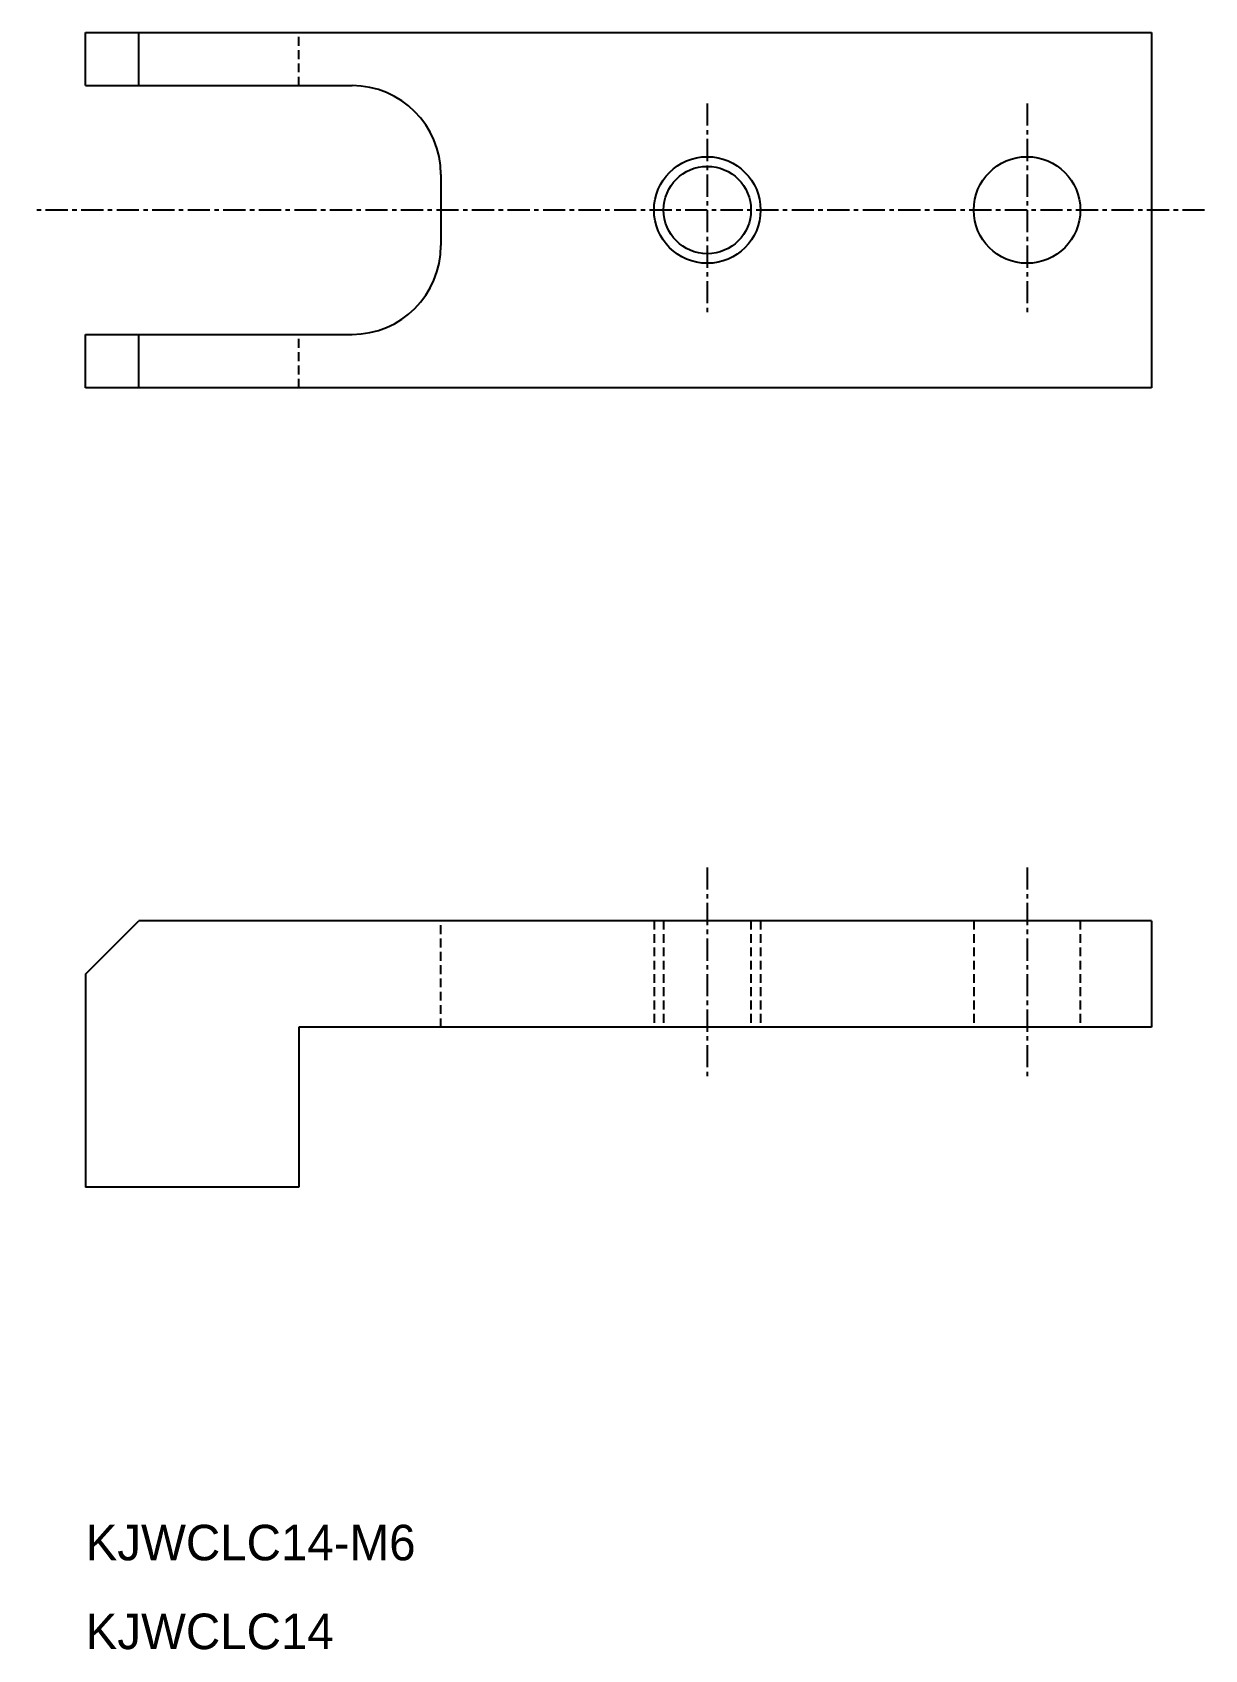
# Model space of a CAD drawing. Extents: x -2231.4 to -2165.4, y -814.2 to -723.2.
import ezdxf

# ---------------------------------------------------------------- set-up
doc = ezdxf.new("R2010")
doc.units = 0
doc.linetypes.add('CENTER', pattern=[2, 1.25, -0.25, 0.25, -0.25])
doc.linetypes.add('DASHED', pattern=[0.75, 0.5, -0.25])
doc.layers.get('0').update_dxf_attribs({"linetype": 'CONTINUOUS'})
doc.layers.add('CENTER', color=1, linetype='CENTER')

msp = doc.modelspace()

# ---------------------------------------------------------------- linework, layer by layer
at = {"color": 7, "linetype": 'CONTINUOUS'}
for p, q in [((-2228.354, -726.219), (-2228.354, -723.219)), ((-2228.354, -723.219), (-2168.354, -723.219)), ((-2225.354, -726.219), (-2225.354, -723.219)), ((-2168.354, -723.219), (-2168.354, -743.219)), ((-2228.354, -726.219), (-2213.354, -726.219)), ((-2208.354, -731.219), (-2208.354, -735.219)), ((-2228.354, -740.219), (-2213.354, -740.219)), ((-2228.354, -743.219), (-2228.354, -740.219)), ((-2225.354, -743.219), (-2225.354, -740.219)), ((-2168.354, -743.219), (-2228.354, -743.219)), ((-2228.354, -776.219), (-2225.354, -773.219)), ((-2168.354, -773.219), (-2225.354, -773.219)), ((-2168.354, -773.219), (-2168.354, -779.219)), ((-2228.354, -776.219), (-2228.354, -788.219)), ((-2216.354, -779.219), (-2216.354, -788.219)), ((-2168.354, -779.219), (-2216.354, -779.219)), ((-2216.354, -788.219), (-2228.354, -788.219))]:
    msp.add_line(p, q, dxfattribs=at)
at = {"color": 3, "linetype": 'DASHED'}
for p, q in [((-2216.354, -726.219), (-2216.354, -723.219)), ((-2216.354, -743.219), (-2216.354, -740.219)), ((-2208.354, -779.219), (-2208.354, -773.219)), ((-2196.354, -773.219), (-2196.354, -779.219)), ((-2195.813, -773.219), (-2195.813, -779.219)), ((-2190.896, -773.219), (-2190.896, -779.219)), ((-2190.354, -773.219), (-2190.354, -779.219)), ((-2178.354, -773.219), (-2178.354, -779.219)), ((-2172.354, -773.219), (-2172.354, -779.219))]:
    msp.add_line(p, q, dxfattribs=at)
at = {"color": 3, "linetype": 'CONTINUOUS'}
msp.add_circle((-2193.354, -733.219), 3, dxfattribs=at)
at = {"color": 7, "linetype": 'CONTINUOUS'}
for centre, radius in [((-2193.354, -733.219), 2.458), ((-2175.354, -733.219), 3)]:
    msp.add_circle(centre, radius, dxfattribs=at)
for centre, start, end in [((-2213.354, -731.219), 0, 90), ((-2213.354, -735.219), 270, 0)]:
    msp.add_arc(centre, 5, start, end, dxfattribs=at)
at = {"layer": 'CENTER', "color": 1, "linetype": 'CENTER'}
for p, q in [((-2193.354, -727.219), (-2193.354, -739.219)), ((-2175.354, -727.219), (-2175.354, -739.219)), ((-2165.354, -733.219), (-2231.354, -733.219)), ((-2193.354, -770.219), (-2193.354, -782.219)), ((-2175.354, -770.219), (-2175.354, -782.219))]:
    msp.add_line(p, q, dxfattribs=at)

# ---------------------------------------------------------------- texts
at = {"color": 7, "linetype": 'CONTINUOUS'}
for s, p in [('KJWCLC14-M6', (-2228.354, -809.219)), ('KJWCLC14', (-2228.354, -814.219))]:
    msp.add_text(s, height=2, dxfattribs=at).set_placement(p)

doc.saveas('drawing.dxf')
